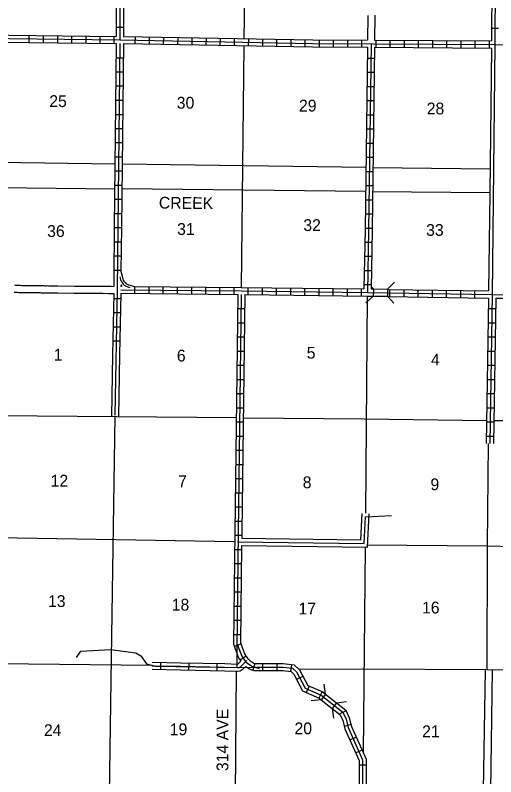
# Model space of a CAD drawing. Extents: x 1114317 to 1552118, y 15990191 to 16382059.
# Drawn here: x 1399191 to 1419550, y 16098510 to 16130776 of the extents above; entities that cross this region are included whole.
import ezdxf

# ---------------------------------------------------------------- set-up
doc = ezdxf.new("R2010")
doc.units = 0
for name, color, linetype in [('L10', 7, 'Continuous'), ('L11', 7, 'Continuous'), ('L13', 7, 'Continuous'), ('L14', 7, 'Continuous'), ('L18', 7, 'Continuous'), ('L30', 7, 'Continuous'), ('L37', 7, 'Continuous'), ('L8', 7, 'Continuous'), ('L9', 7, 'Continuous')]:
    doc.layers.add(name, color=color, linetype=linetype)

msp = doc.modelspace()

# ---------------------------------------------------------------- linework, layer by layer
at = {"layer": 'L10'}
for points in [[(1403372, 16119665), (1403369, 16119289)], [(1403664, 16119351), (1403663, 16119294)], [(1408780, 16108312), (1414117, 16108243), (1414189, 16109647)], [(1408790, 16108613), (1413832, 16108544), (1413890, 16109663)]]:
    msp.add_lwpolyline(points, dxfattribs=at)
at = {"layer": 'L11'}
for p, q in [((1414127, 16130769), (1414117, 16129717)), ((1414424, 16130785), (1414413, 16129717)), ((1419096, 16103042), (1419022, 16097926)), ((1419397, 16103042), (1419323, 16097926))]:
    msp.add_line(p, q, dxfattribs=at)
for points in [[(1419365, 16129384), (1419297, 16123259)], [(1419297, 16123238), (1419249, 16119093)], [(1399154, 16119348), (1399208, 16119346), (1399264, 16119342), (1399314, 16119337), (1399359, 16119333), (1399406, 16119332), (1399453, 16119330), (1399504, 16119330), (1399554, 16119327), (1399600, 16119327), (1399649, 16119328), (1399701, 16119328), (1399752, 16119327), (1399803, 16119326), (1399852, 16119325), (1399902, 16119325), (1399953, 16119324), (1400001, 16119323), (1400050, 16119323), (1400100, 16119323), (1400151, 16119323), (1400201, 16119322), (1400252, 16119322), (1400303, 16119320), (1400353, 16119319), (1400404, 16119318), (1400450, 16119316), (1400497, 16119317), (1400550, 16119318), (1400601, 16119317), (1400653, 16119316), (1400705, 16119314), (1400750, 16119313), (1400797, 16119314), (1400849, 16119314), (1400903, 16119313), (1400951, 16119311), (1401000, 16119312), (1401701, 16119299), (1401750, 16119298), (1401799, 16119297), (1401849, 16119297), (1401898, 16119297), (1401947, 16119297), (1401999, 16119297), (1402049, 16119296), (1402097, 16119296), (1402148, 16119296), (1402198, 16119296), (1402247, 16119296), (1402298, 16119296), (1402348, 16119296), (1402399, 16119296), (1402449, 16119295), (1402498, 16119295), (1402548, 16119295), (1402598, 16119295), (1402647, 16119295), (1402697, 16119295), (1402748, 16119295), (1402848, 16119295), (1402898, 16119295), (1403149, 16119292), (1403199, 16119291), (1403249, 16119290), (1403369, 16119289)], [(1399148, 16119048), (1399193, 16119046), (1399237, 16119043), (1399287, 16119038), (1399342, 16119034), (1399395, 16119032), (1399447, 16119030), (1399496, 16119030), (1399546, 16119027), (1399600, 16119027), (1399651, 16119028), (1399699, 16119028), (1399748, 16119027), (1399797, 16119026), (1399848, 16119025), (1399898, 16119025), (1399947, 16119024), (1399998, 16119023), (1400049, 16119023), (1400100, 16119023), (1400148, 16119023), (1400198, 16119022), (1400247, 16119022), (1400296, 16119020), (1400346, 16119019), (1400394, 16119018), (1400448, 16119016), (1400501, 16119017), (1400549, 16119018), (1400597, 16119017), (1400646, 16119016), (1400694, 16119014), (1400748, 16119013), (1400801, 16119014), (1400849, 16119014), (1400895, 16119013), (1400946, 16119011), (1400998, 16119012), (1401694, 16118999), (1401746, 16118998), (1401797, 16118997), (1401847, 16118997), (1401898, 16118997), (1401948, 16118997), (1401996, 16118997), (1402047, 16118996), (1402098, 16118996), (1402147, 16118996), (1402197, 16118996), (1402248, 16118996), (1402297, 16118996), (1402347, 16118996), (1402396, 16118996), (1402446, 16118995), (1402497, 16118995), (1402547, 16118995), (1402597, 16118995), (1402648, 16118995), (1402698, 16118995), (1402747, 16118995), (1402847, 16118995), (1402896, 16118995), (1403145, 16118992), (1403195, 16118991), (1403245, 16118991), (1403295, 16118990), (1403365, 16118989)], [(1403316, 16116391), (1403266, 16113775)], [(1403613, 16116391), (1403562, 16113772)]]:
    msp.add_lwpolyline(points, dxfattribs=at)
at = {"layer": 'L13'}
for p, q in [((1408938, 16134770), (1408879, 16129788)), ((1408880, 16129489), (1408764, 16119246)), ((1393160, 16124622), (1403418, 16124478)), ((1403719, 16124479), (1414051, 16124336)), ((1414347, 16124326), (1419308, 16124262)), ((1414107, 16118877), (1414032, 16109672)), ((1395144, 16113846), (1408550, 16113728)), ((1403414, 16113773), (1403257, 16103542)), ((1408851, 16113718), (1413975, 16113676)), ((1413975, 16113676), (1419165, 16113601)), ((1419466, 16113602), (1424608, 16113628)), ((1419235, 16112624), (1419181, 16108311)), ((1398190, 16108646), (1408484, 16108485)), ((1414017, 16108244), (1413936, 16099528)), ((1414122, 16108338), (1419165, 16108296)), ((1419165, 16108296), (1424508, 16108185)), ((1419181, 16108311), (1419175, 16103053)), ((1392953, 16103375), (1404988, 16103232)), ((1403257, 16103542), (1402971, 16084300)), ((1408558, 16102985), (1408456, 16092545)), ((1411207, 16103063), (1413890, 16103079)), ((1413890, 16103079), (1419181, 16103052)), ((1419181, 16103052), (1424482, 16103000))]:
    msp.add_line(p, q, dxfattribs=at)
at = {"layer": 'L18'}
for p, q in [((1414967, 16119167), (1415263, 16119463)), ((1414267, 16119283), (1414365, 16119178)), ((1414365, 16119178), (1414355, 16118877)), ((1414365, 16119178), (1414967, 16119167)), ((1414967, 16119167), (1414957, 16118872)), ((1414355, 16118877), (1414049, 16118586)), ((1414355, 16118877), (1414957, 16118872)), ((1414957, 16118872), (1415238, 16118570)), ((1412336, 16102015), (1412284, 16102433)), ((1412336, 16102015), (1412148, 16101775)), ((1412336, 16102015), (1412806, 16101644)), ((1412148, 16101775), (1411730, 16101723)), ((1412148, 16101775), (1412618, 16101404)), ((1412806, 16101644), (1413229, 16101696)), ((1412806, 16101644), (1412618, 16101404)), ((1412618, 16101404), (1412670, 16100986))]:
    msp.add_line(p, q, dxfattribs=at)
at = {"layer": 'L37'}
for p, q in [((1393145, 16123529), (1403406, 16123427)), ((1403707, 16123429), (1414038, 16123317)), ((1414334, 16123313), (1419297, 16123259))]:
    msp.add_line(p, q, dxfattribs=at)
at = {"layer": 'L8'}
for p, q in [((1403473, 16130276), (1403774, 16130276)), ((1419365, 16130234), (1419666, 16130234)), ((1399788, 16129616), (1399788, 16129917)), ((1400390, 16129616), (1400390, 16129917)), ((1400992, 16129611), (1400992, 16129912)), ((1401588, 16129601), (1401588, 16129902)), ((1402190, 16129595), (1402190, 16129896)), ((1402792, 16129585), (1402792, 16129886)), ((1403389, 16129579), (1403389, 16129875)), ((1404276, 16129870), (1404265, 16129569)), ((1404872, 16129854), (1404867, 16129553)), ((1405474, 16129843), (1405464, 16129542)), ((1406076, 16129838), (1406066, 16129537)), ((1406673, 16129828), (1406667, 16129527)), ((1407275, 16129812), (1407264, 16129511)), ((1407871, 16129801), (1407866, 16129500)), ((1408473, 16129796), (1408463, 16129495)), ((1409075, 16129785), (1409064, 16129484)), ((1409666, 16129770), (1409666, 16129469)), ((1410263, 16129759), (1410263, 16129463)), ((1410865, 16129754), (1410865, 16129453)), ((1411467, 16129743), (1411467, 16129442)), ((1412063, 16129738), (1412063, 16129437)), ((1412665, 16129727), (1412665, 16129426)), ((1413267, 16129727), (1413267, 16129426)), ((1413864, 16129717), (1413864, 16129421)), ((1414466, 16129717), (1414466, 16129421)), ((1415062, 16129711), (1415062, 16129410)), ((1415664, 16129711), (1415664, 16129410)), ((1416266, 16129711), (1416266, 16129410)), ((1416863, 16129701), (1416863, 16129400)), ((1417465, 16129701), (1417465, 16129400)), ((1418067, 16129696), (1418067, 16129395)), ((1418663, 16129696), (1418663, 16129395)), ((1419265, 16129685), (1419265, 16129384)), ((1403468, 16128978), (1403764, 16128978)), ((1414107, 16128962), (1414408, 16128962)), ((1403457, 16128376), (1403758, 16128376)), ((1414096, 16128360), (1414397, 16128360)), ((1403457, 16127779), (1403758, 16127779)), ((1414091, 16127763), (1414392, 16127763)), ((1403447, 16127177), (1403748, 16127177)), ((1414080, 16127161), (1414381, 16127161)), ((1403441, 16126575), (1403742, 16126575)), ((1414075, 16126559), (1414371, 16126559)), ((1403431, 16125978), (1403732, 16125978)), ((1414075, 16125963), (1414371, 16125963)), ((1403431, 16125377), (1403732, 16125377)), ((1414065, 16125361), (1414365, 16125361)), ((1403426, 16124780), (1403721, 16124780)), ((1414054, 16124759), (1414355, 16124759)), ((1403415, 16124178), (1403716, 16124178)), ((1414049, 16124162), (1414350, 16124162)), ((1403404, 16123576), (1403705, 16123576)), ((1414038, 16123560), (1414339, 16123560)), ((1403404, 16122979), (1403705, 16122979)), ((1414033, 16122958), (1414334, 16122958)), ((1403399, 16122377), (1403700, 16122377)), ((1414022, 16122362), (1414323, 16122362)), ((1403389, 16121776), (1403690, 16121776)), ((1414017, 16121760), (1414313, 16121760)), ((1403383, 16121179), (1403684, 16121179)), ((1414006, 16121163), (1414307, 16121163)), ((1403383, 16120577), (1403684, 16120577)), ((1413991, 16120561), (1414292, 16120561)), ((1403373, 16119975), (1403674, 16119975)), ((1413980, 16119959), (1414281, 16119959)), ((1404265, 16118988), (1404265, 16119283)), ((1404867, 16118988), (1404867, 16119283)), ((1405464, 16118977), (1405464, 16119278)), ((1406066, 16118967), (1406066, 16119268)), ((1406667, 16118961), (1406667, 16119262)), ((1407264, 16118961), (1407264, 16119262)), ((1407866, 16118951), (1407866, 16119252)), ((1408463, 16118945), (1408463, 16119246)), ((1409064, 16118945), (1409064, 16119246)), ((1409666, 16118935), (1409666, 16119236)), ((1410263, 16118930), (1410263, 16119225)), ((1410865, 16118919), (1410865, 16119220)), ((1411467, 16118908), (1411467, 16119209)), ((1412063, 16118903), (1412063, 16119204)), ((1412665, 16118893), (1412665, 16119194)), ((1413267, 16118887), (1413267, 16119183)), ((1413864, 16118877), (1413864, 16119178)), ((1413968, 16119363), (1414269, 16119363)), ((1415062, 16118861), (1415062, 16119162)), ((1415664, 16118850), (1415664, 16119151)), ((1416266, 16118845), (1416266, 16119146)), ((1416863, 16118835), (1416863, 16119136)), ((1417465, 16118829), (1417465, 16119125)), ((1418067, 16118819), (1418067, 16119120)), ((1418663, 16118803), (1418663, 16119104)), ((1403357, 16118776), (1403658, 16118776)), ((1419249, 16118792), (1419149, 16112625)), ((1419397, 16118945), (1419297, 16112625)), ((1419550, 16118792), (1419450, 16112625)), ((1419550, 16118792), (1426406, 16118697)), ((1403346, 16118180), (1403647, 16118180)), ((1408605, 16118344), (1408906, 16118344)), ((1419239, 16118344), (1419540, 16118344)), ((1403331, 16117578), (1403632, 16117578)), ((1408600, 16117742), (1408901, 16117742)), ((1419233, 16117742), (1419529, 16117742)), ((1408589, 16117145), (1408890, 16117145)), ((1419223, 16117145), (1419524, 16117145)), ((1403325, 16116976), (1403621, 16116976)), ((1408584, 16116543), (1408880, 16116543)), ((1419207, 16116543), (1419508, 16116543)), ((1408584, 16115946), (1408880, 16115946)), ((1419197, 16115946), (1419497, 16115946)), ((1408573, 16115344), (1408874, 16115344)), ((1419191, 16115344), (1419492, 16115344)), ((1408563, 16114743), (1408864, 16114743)), ((1419181, 16114743), (1419482, 16114743)), ((1408558, 16114146), (1408859, 16114146)), ((1419175, 16114146), (1419471, 16114146)), ((1408547, 16113544), (1408848, 16113544)), ((1419165, 16113544), (1419466, 16113544)), ((1408542, 16112942), (1408837, 16112942)), ((1419154, 16112942), (1419455, 16112942)), ((1408531, 16112345), (1408832, 16112345)), ((1408526, 16111743), (1408822, 16111743)), ((1408515, 16111142), (1408816, 16111142)), ((1408505, 16110545), (1408806, 16110545)), ((1408505, 16109943), (1408806, 16109943)), ((1408500, 16109346), (1408800, 16109346)), ((1408489, 16108744), (1408790, 16108744)), ((1408484, 16108142), (1408779, 16108142)), ((1408473, 16107546), (1408774, 16107546)), ((1408463, 16106944), (1408764, 16106944)), ((1408457, 16106342), (1408758, 16106342)), ((1408457, 16105745), (1408758, 16105745)), ((1408447, 16105143), (1408748, 16105143)), ((1408441, 16104541), (1408742, 16104541)), ((1408752, 16104135), (1408473, 16104028)), ((1408969, 16103617), (1408721, 16103452)), ((1409347, 16103310), (1409255, 16103027)), ((1409672, 16103311), (1409672, 16103010)), ((1410274, 16103311), (1410274, 16103010)), ((1410891, 16103269), (1410849, 16102968)), ((1411382, 16102762), (1411113, 16102625)), ((1411641, 16102350), (1411514, 16102076)), ((1412189, 16102116), (1412061, 16101838)), ((1413214, 16101300), (1412940, 16101178)), ((1413426, 16100719), (1413130, 16100645)), ((1413642, 16100185), (1413373, 16100059)), ((1413890, 16099636), (1413616, 16099520)), ((1414054, 16099008), (1413758, 16099008))]:
    msp.add_line(p, q, dxfattribs=at)
for points in [[(1403758, 16150679), (1403690, 16145567), (1403647, 16140303), (1403621, 16134976), (1403621, 16129727)], [(1419682, 16150636), (1419540, 16137336), (1419540, 16134817), (1419513, 16129537)], [(1403500, 16140145), (1403473, 16134976), (1403473, 16129875)], [(1403774, 16134828), (1403774, 16129875)], [(1419392, 16134669), (1419365, 16129685)], [(1387792, 16129886), (1393072, 16129854), (1403621, 16129727)], [(1393225, 16130002), (1403473, 16129875)], [(1403621, 16129727), (1411799, 16129585), (1419513, 16129537), (1430062, 16129384)], [(1403774, 16129875), (1411799, 16129738), (1414117, 16129717)], [(1398511, 16129638), (1403473, 16129579)], [(1403473, 16129579), (1403389, 16121802), (1403372, 16119665)], [(1403621, 16129579), (1403542, 16121802), (1403515, 16119146), (1403415, 16113834)], [(1403774, 16129579), (1403690, 16121802), (1403670, 16119934)], [(1403774, 16129579), (1411799, 16129437), (1414117, 16129421)], [(1414117, 16129421), (1414017, 16121686), (1413964, 16119178)], [(1414265, 16129558), (1414165, 16121686), (1414117, 16119025)], [(1414413, 16129421), (1414313, 16121686), (1414265, 16119178)], [(1414413, 16129717), (1419365, 16129685)], [(1414413, 16129421), (1419365, 16129384)], [(1419513, 16129537), (1419397, 16118945)], [(1403670, 16119934), (1403753, 16119603), (1403771, 16119555), (1403799, 16119503), (1403844, 16119446), (1403876, 16119416), (1403911, 16119392), (1403989, 16119357), (1404248, 16119288)], [(1403628, 16119689), (1403658, 16119573), (1403680, 16119514), (1403715, 16119448), (1403770, 16119378), (1403813, 16119338), (1403862, 16119305), (1403955, 16119262), (1404048, 16119238)], [(1403663, 16119294), (1403709, 16119293)], [(1403663, 16119146), (1408764, 16119093), (1414117, 16119025), (1419397, 16118945), (1429999, 16118803)], [(1403664, 16119351), (1403709, 16119293)], [(1404248, 16119288), (1408764, 16119246), (1413964, 16119178)], [(1414265, 16119178), (1414365, 16119178)], [(1414967, 16119162), (1419249, 16119093)], [(1403365, 16118989), (1403316, 16116391)], [(1403663, 16118993), (1403613, 16116391)], [(1403663, 16118993), (1408616, 16118945)], [(1408616, 16118945), (1408489, 16108876), (1408433, 16104130)], [(1408764, 16118945), (1408642, 16108876), (1408584, 16103945), (1408584, 16103153)], [(1408917, 16118946), (1408790, 16108876), (1408790, 16108613)], [(1408917, 16118946), (1414117, 16118877), (1414355, 16118877)], [(1414967, 16118861), (1419249, 16118792)], [(1408605, 16108459), (1413975, 16108396), (1414033, 16109521), (1415126, 16109584)], [(1408780, 16108312), (1408734, 16104182)], [(1408433, 16104130), (1408657, 16103546), (1408753, 16103402)], [(1408594, 16104128), (1408791, 16103615), (1408898, 16103456), (1408954, 16103394), (1408978, 16103367), (1409032, 16103320), (1409089, 16103274), (1409165, 16103232), (1409241, 16103188), (1409301, 16103169)], [(1408668, 16103937), (1408791, 16103615), (1408898, 16103456), (1408954, 16103394), (1408978, 16103367), (1409032, 16103320), (1409089, 16103274), (1409165, 16103232), (1409241, 16103188), (1409526, 16103095)], [(1408734, 16104182), (1408925, 16103685), (1409016, 16103548), (1409065, 16103494), (1409083, 16103474), (1409128, 16103435), (1409172, 16103399), (1409239, 16103363), (1409302, 16103326), (1409348, 16103311)], [(1401789, 16103559), (1401974, 16103829), (1403230, 16103903), (1404307, 16103760), (1404513, 16103628), (1404756, 16103295), (1405115, 16103200), (1408600, 16103137), (1409323, 16103158), (1410532, 16103158), (1410939, 16103111), (1411113, 16102952), (1411472, 16102260), (1412148, 16101970), (1413072, 16101241), (1413209, 16100951), (1413299, 16100592), (1413906, 16099224), (1413906, 16097809)], [(1409004, 16103438), (1408716, 16103157), (1408668, 16103126), (1408602, 16103123), (1408066, 16103138), (1406192, 16103179), (1405115, 16103199)], [(1409348, 16103311), (1410538, 16103311), (1411007, 16103253), (1411229, 16103042), (1411583, 16102377), (1412222, 16102102), (1412336, 16102015)], [(1408960, 16103185), (1409005, 16103149), (1409092, 16103102), (1409179, 16103051), (1409303, 16103010)], [(1409303, 16103010), (1410522, 16103010), (1410875, 16102968), (1410997, 16102862), (1411366, 16102144), (1412074, 16101833), (1412148, 16101775)], [(1412618, 16101404), (1412950, 16101152), (1413067, 16100904), (1413156, 16100544), (1413758, 16099193), (1413758, 16097809)], [(1412806, 16101644), (1413199, 16101336), (1413346, 16101004), (1413441, 16100645), (1414054, 16099261), (1414054, 16097963)]]:
    msp.add_lwpolyline(points, dxfattribs=at)
at = {"layer": 'L9'}
for p, q in [((1405347, 16103344), (1405341, 16103045)), ((1406540, 16103321), (1406534, 16103022)), ((1407733, 16103295), (1407727, 16102996))]:
    msp.add_line(p, q, dxfattribs=at)
for points in [[(1408858, 16103295), (1408716, 16103157), (1408668, 16103126), (1408602, 16103123), (1408066, 16103138), (1406192, 16103179), (1404985, 16103201)], [(1408753, 16103402), (1408623, 16103275), (1408621, 16103274), (1408600, 16103273), (1408070, 16103288), (1406195, 16103329), (1404988, 16103351)], [(1408960, 16103185), (1408810, 16103039), (1408715, 16102979), (1408603, 16102973), (1408062, 16102988), (1406189, 16103029), (1404988, 16103051)]]:
    msp.add_lwpolyline(points, dxfattribs=at)

# ---------------------------------------------------------------- texts
at = {"layer": 'L14'}
for s, p in [('25', (1400633, 16126887)), ('30', (1406034, 16126818)), ('29', (1411213, 16126697)), ('28', (1416625, 16126575)), ('32', (1411398, 16121633)), ('36', (1400543, 16121380)), ('31', (1406050, 16121469)), ('33', (1416599, 16121427)), ('1', (1400823, 16116142)), ('6', (1406039, 16116105)), ('5', (1411541, 16116226)), ('4', (1416805, 16115936)), ('12', (1400691, 16110804)), ('7', (1406092, 16110777)), ('8', (1411372, 16110735)), ('9', (1416784, 16110650)), ('13', (1400580, 16105703)), ('18', (1405823, 16105550)), ('17', (1411192, 16105386)), ('16', (1416425, 16105429)), ('24', (1400406, 16100233)), ('19', (1405738, 16100270)), ('20', (1411023, 16100312)), ('21', (1416430, 16100185))]:
    msp.add_text(s, height=500, rotation=0, dxfattribs=at).set_placement(p)
at = {"layer": 'L30'}
msp.add_text('314 AVE', height=500, rotation=90, dxfattribs=at).set_placement((1408220, 16098750))
at = {"layer": 'L37'}
msp.add_text('CREEK', height=500, rotation=359.445, dxfattribs=at).set_placement((1405274, 16122583))

doc.saveas('drawing.dxf')
